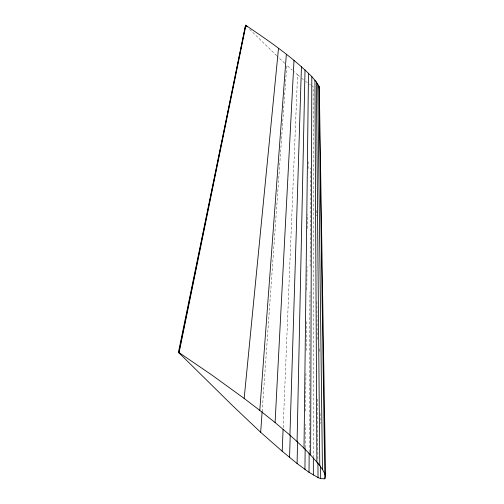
<?xml version="1.0" encoding="UTF-8"?>
<svg xmlns="http://www.w3.org/2000/svg" width="504" height="504" viewBox="0 0 504 504"><rect width="100%" height="100%" fill="white"/><g stroke="black" fill="none" stroke-linecap="round" stroke-linejoin="round"><path stroke-width="0.38" stroke-dasharray="2.52 1.89" d="M309.147 452.025L309.96 292.074M310.092 266.32L310.59 168.008M305.166 447.691L305.411 424.368M305.544 411.157L305.941 373.061M306.18 350.519L306.495 320.197M306.81 289.882L307.056 266.559M307.453 228.469L307.598 214.477M308.076 168.607L308.146 161.614M283.16 427.713L297.562 74.749L293.952 71.6M262.137 411.655L286.782 65.262L292.295 70.138M311.554 85.648L313.167 86.675L313.337 457.04M309.469 84.231L310.495 84.949M305.588 81.333L307.27 82.606M301.783 78.296L303.402 79.607M297.562 74.749L299.666 76.526M284.653 63.246L277.2 56.19M276.664 55.686L249.121 28.835M319.404 348.844L319.435 351.994M320.04 413.349L320.141 423.574M316.304 210.483L316.336 215.983M316.89 301.606L317.142 340.88M317.52 399.011L317.917 461.072"/><path stroke-width="0.76" d="M325.559 475.688C322.547 467.618 316.147 461.425 310.634 455.024L311.812 76.646C292.081 56.731 268.726 40.837 245.587 25.2L178.441 352.327L233.05 406.123L260.669 432.3L282.196 451.244L297.089 463.541L309.04 472.311L318.024 477.565L320.683 478.636L324.853 478.8L325.559 475.688L319.284 86.997L316.392 81.995L311.812 76.646M309.04 472.311L309.141 452.806M304.939 469.457L305.159 448.466M310.634 455.024L304.007 448.232L308.486 73.244M304.007 448.232L297.077 441.617L305.021 69.93M297.089 463.541L297.549 441.17M297.077 441.617L289.932 435.147L301.436 66.685M289.542 457.449L290.228 435.261M282.196 451.244L283.091 429.282M289.932 435.147L275.089 422.566L294.002 60.385M260.669 432.3L262.137 411.655M275.089 422.566L259.793 410.382L286.341 54.281M259.793 410.382L244.157 398.444L278.51 48.302M178.762 352.85L245.587 25.2M244.157 398.444L212.077 375.165L179.071 352.642L245.902 25.358M319.051 88.036L319.284 86.997M178.441 352.327L179.071 352.642M245.75 25.465L247.193 26.907M318.881 85.894L324.853 478.8M317.734 83.885L322.459 469.482M320.563 466.049L320.683 478.636M316.392 81.995L319.782 465.702M317.929 462.641L318.024 477.565M314.937 80.168L316.877 462.061M313.337 457.821L313.343 475.045"/></g></svg>
